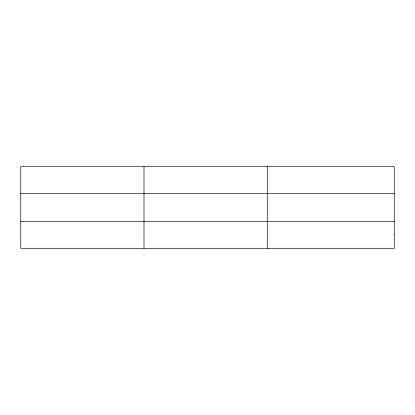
<?xml version="1.0" encoding="UTF-8"?>
<svg xmlns="http://www.w3.org/2000/svg" width="415" height="415" viewBox="0 0 415 415"><rect width="100%" height="100%" fill="white"/><g stroke="black" fill="none" stroke-linecap="round" stroke-linejoin="round"><path stroke-width="0.62" d="M144.005 166.706L144.005 248.295M267.26 166.706L267.26 248.295M20.75 193.629L394.25 193.629M20.75 221.371L394.25 221.371M394.25 234.833L394.25 248.295L20.75 248.295L20.75 166.706L394.25 166.706L394.25 234.833"/></g></svg>
